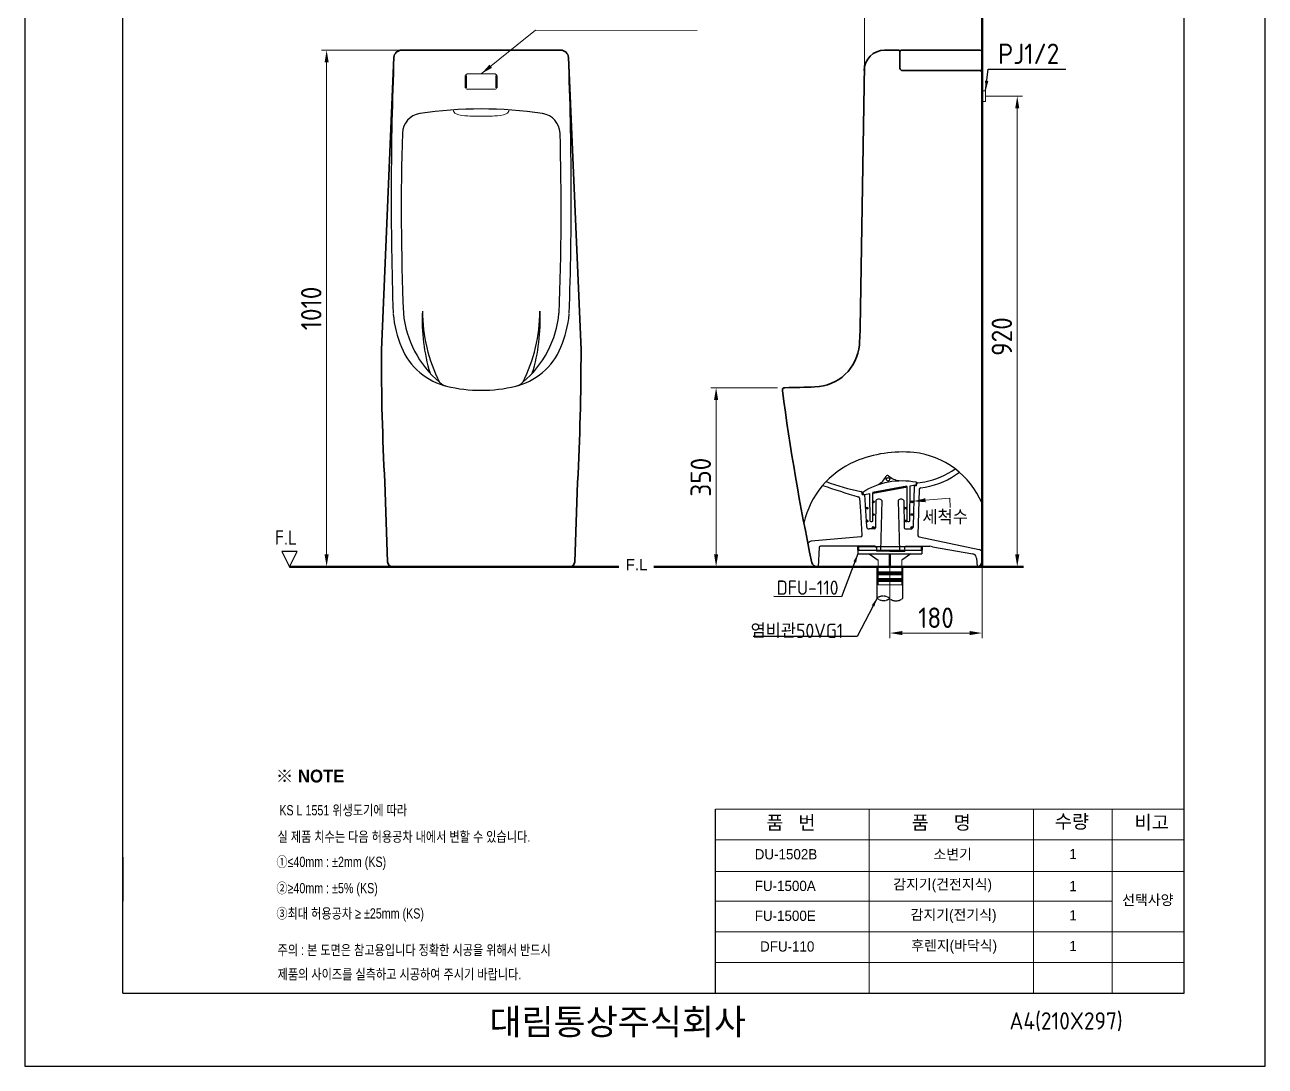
# Model space of a CAD drawing. Header units: millimetres. Extents: x 10310 to 12735, y -222 to 3208.
# Drawn here: x 10310 to 12735, y -222 to 1814 of the extents above; entities that cross this region are included whole.
import ezdxf
from ezdxf.lldxf.tags import DXFTag

# ---------------------------------------------------------------- set-up
doc = ezdxf.new("R2010")
doc.units = ezdxf.units.MM
doc.header["$LTSCALE"] = 0.1
doc.linetypes.add('DASHED2', pattern=[9.525, 6.35, -3.175])
for name, color, linetype in [('1', 1, 'Continuous'), ('2', 2, 'HIDDEN'), ('3', 3, 'Continuous'), ('LAYER_02', 7, 'Continuous'), ('MAIN', 7, 'Continuous'), ('TEXT', 7, 'Continuous'), ('YA', 7, 'Continuous'), ('내부선 및 부속', 4, 'Continuous'), ('점선', 6, 'DASHED2'), ('치수선', 7, 'Continuous')]:
    doc.layers.add(name, color=color, linetype=linetype)
for name, color, linetype, lineweight in [('AM_11', 3, 'AM_ISO09W050', 18), ('AM_3', 6, 'AM_ISO02W050', 20), ('AM_4', 40, 'Continuous', 13), ('AM_5', 3, 'Continuous', 9), ('AM_6', 94, 'Continuous', 20), ('DIM', 3, 'Continuous', 15), ('LINE', 7, 'Continuous', 25), ('OUTLINE', 11, 'Continuous', 35), ('Y', 235, 'Continuous', 50)]:
    doc.layers.add(name, color=color, linetype=linetype, lineweight=lineweight)
doc.styles.add('____', font='')
doc.styles.add('h', font='', dxfattribs={"height": 28})
doc.styles.add('MtXpl_', font='')
doc.styles.get("Standard").update_dxf_attribs({"font": 'ISOCP.SHX', "bigfont": 'WHGTXT.SHX'})
doc.styles.add('굴림', font='', dxfattribs={"height": 3.2})
doc.styles.add('스타일1', font='txt.shx', dxfattribs={"bigfont": 'ghs.shx'})
doc.styles.get('____').set_extended_font_data('굴림')
doc.styles.get('h').set_extended_font_data('Haansoft Batang')
doc.styles.get('MtXpl_').set_extended_font_data('Gulim', bold=True)
doc.styles.get('굴림').set_extended_font_data('Gulim')
tags = doc.linetypes.add('AM_ISO02W050', pattern=[7.5, 6, -1.5]).pattern_tags.tags
tags[6:7] = [DXFTag(74, 4), DXFTag(75, 0), DXFTag(340, '0'), DXFTag(46, 1.0), DXFTag(50, 0.0), DXFTag(44, 0.0), DXFTag(45, 0.0)]
tags[4:5] = [DXFTag(74, 4), DXFTag(75, 0), DXFTag(340, '0'), DXFTag(46, 1.0), DXFTag(50, 0.0), DXFTag(44, 0.0), DXFTag(45, 0.0)]
tags = doc.linetypes.add('AM_ISO08W050x2', pattern=[9, 6, -0.75, 1.5, -0.75]).pattern_tags.tags
tags[10:11] = [DXFTag(74, 4), DXFTag(75, 0), DXFTag(340, '0'), DXFTag(46, 1.0), DXFTag(50, 0.0), DXFTag(44, 0.0), DXFTag(45, 0.0)]
tags[8:9] = [DXFTag(74, 4), DXFTag(75, 0), DXFTag(340, '0'), DXFTag(46, 1.0), DXFTag(50, 0.0), DXFTag(44, 0.0), DXFTag(45, 0.0)]
tags[6:7] = [DXFTag(74, 4), DXFTag(75, 0), DXFTag(340, '0'), DXFTag(46, 1.0), DXFTag(50, 0.0), DXFTag(44, 0.0), DXFTag(45, 0.0)]
tags[4:5] = [DXFTag(74, 4), DXFTag(75, 0), DXFTag(340, '0'), DXFTag(46, 1.0), DXFTag(50, 0.0), DXFTag(44, 0.0), DXFTag(45, 0.0)]
tags = doc.linetypes.add('AM_ISO09W050', pattern=[22.5, 12, -1.5, 3, -1.5, 3, -1.5]).pattern_tags.tags
tags[14:15] = [DXFTag(74, 4), DXFTag(75, 0), DXFTag(340, '0'), DXFTag(46, 1.0), DXFTag(50, 0.0), DXFTag(44, 0.0), DXFTag(45, 0.0)]
tags[12:13] = [DXFTag(74, 4), DXFTag(75, 0), DXFTag(340, '0'), DXFTag(46, 1.0), DXFTag(50, 0.0), DXFTag(44, 0.0), DXFTag(45, 0.0)]
tags[10:11] = [DXFTag(74, 4), DXFTag(75, 0), DXFTag(340, '0'), DXFTag(46, 1.0), DXFTag(50, 0.0), DXFTag(44, 0.0), DXFTag(45, 0.0)]
tags[8:9] = [DXFTag(74, 4), DXFTag(75, 0), DXFTag(340, '0'), DXFTag(46, 1.0), DXFTag(50, 0.0), DXFTag(44, 0.0), DXFTag(45, 0.0)]
tags[6:7] = [DXFTag(74, 4), DXFTag(75, 0), DXFTag(340, '0'), DXFTag(46, 1.0), DXFTag(50, 0.0), DXFTag(44, 0.0), DXFTag(45, 0.0)]
tags[4:5] = [DXFTag(74, 4), DXFTag(75, 0), DXFTag(340, '0'), DXFTag(46, 1.0), DXFTag(50, 0.0), DXFTag(44, 0.0), DXFTag(45, 0.0)]
tags = doc.linetypes.add('Amconstr', pattern=[9999, 9999, 0]).pattern_tags.tags
tags[6:7] = [DXFTag(74, 4), DXFTag(75, 0), DXFTag(340, '0'), DXFTag(46, 1.0), DXFTag(50, 0.0), DXFTag(44, 0.0), DXFTag(45, 0.0)]
tags[4:5] = [DXFTag(74, 4), DXFTag(75, 0), DXFTag(340, '0'), DXFTag(46, 1.0), DXFTag(50, 0.0), DXFTag(44, 0.0), DXFTag(45, 0.0)]
tags = doc.linetypes.add('CENTER', pattern=[50.8, 31.75, -6.35, 6.35, -6.35]).pattern_tags.tags
tags[10:11] = [DXFTag(74, 4), DXFTag(75, 0), DXFTag(340, '0'), DXFTag(46, 1.0), DXFTag(50, 0.0), DXFTag(44, 0.0), DXFTag(45, 0.0)]
tags[8:9] = [DXFTag(74, 4), DXFTag(75, 0), DXFTag(340, '0'), DXFTag(46, 1.0), DXFTag(50, 0.0), DXFTag(44, 0.0), DXFTag(45, 0.0)]
tags[6:7] = [DXFTag(74, 4), DXFTag(75, 0), DXFTag(340, '0'), DXFTag(46, 1.0), DXFTag(50, 0.0), DXFTag(44, 0.0), DXFTag(45, 0.0)]
tags[4:5] = [DXFTag(74, 4), DXFTag(75, 0), DXFTag(340, '0'), DXFTag(46, 1.0), DXFTag(50, 0.0), DXFTag(44, 0.0), DXFTag(45, 0.0)]
tags = doc.linetypes.add('HIDDEN', pattern=[9.525, 6.35, -3.175]).pattern_tags.tags
tags[6:7] = [DXFTag(74, 4), DXFTag(75, 0), DXFTag(340, '0'), DXFTag(46, 1.0), DXFTag(50, 0.0), DXFTag(44, 0.0), DXFTag(45, 0.0)]
tags[4:5] = [DXFTag(74, 4), DXFTag(75, 0), DXFTag(340, '0'), DXFTag(46, 1.0), DXFTag(50, 0.0), DXFTag(44, 0.0), DXFTag(45, 0.0)]
doc.dimstyles.new('AM_ISO$0', dxfattribs={"dimtxt": 28, "dimasz": 24, "dimexe": 10, "dimexo": 0, "dimgap": 10, "dimtad": 1, "dimdec": 0, "dimdsep": 46, "dimtxsty": 'h', "dimcen": -5, "dimclrd": 256, "dimclre": 256, "dimclrt": 256, "dimadec": 0, "dimazin": 2, "dimtp": 0.1, "dimtm": 0.1, "dimtfac": 0.71, "dimtdec": 0, "dimtmove": 0, "dimatfit": 3, "dimfxl": 0, "dimlwd": -1, "dimlwe": -1, "dimarcsym": 0})
doc.dimstyles.new('AM_ISO$7', dxfattribs={"dimtxt": 28, "dimasz": 24, "dimexe": 10, "dimexo": 0, "dimgap": 10, "dimtad": 1, "dimdec": 0, "dimdsep": 46, "dimtxsty": 'h', "dimcen": -5, "dimclrd": 256, "dimclre": 256, "dimclrt": 256, "dimadec": 0, "dimazin": 2, "dimtp": 0.1, "dimtm": 0.1, "dimtfac": 0.71, "dimtdec": 0, "dimtmove": 0, "dimatfit": 3, "dimfxl": 0, "dimlwd": -1, "dimlwe": -1, "dimarcsym": 0})
doc.dimstyles.new('MSADIM', dxfattribs={"dimtxt": 33, "dimasz": 17, "dimexe": 10, "dimexo": 7.5, "dimgap": 10, "dimtad": 0, "dimtih": 1, "dimtoh": 1, "dimdec": 0, "dimzin": 1, "dimdsep": 46, "dimtxsty": '____', "dimcen": 11.25, "dimadec": 0, "dimazin": 0, "dimtfac": 1, "dimtdec": 0, "dimtix": 1, "dimtmove": 0, "dimatfit": 3, "dimfxl": 0, "dimtolj": 1, "dimtzin": 1, "dimarcsym": 0})
doc.dimstyles.get("Standard").update_dxf_attribs({"dimscale": 10, "dimtxt": 3, "dimasz": 2, "dimexe": 1, "dimexo": 0, "dimgap": 1, "dimtad": 0, "dimtih": 1, "dimtoh": 1, "dimdec": 0, "dimdsep": 46, "dimtxsty": 'Standard', "dimcen": 2, "dimadec": 0, "dimazin": 0, "dimtfac": 1, "dimtdec": 4, "dimtmove": 0, "dimatfit": 3, "dimfxl": 0, "dimtolj": 1, "dimtzin": 0, "dimarcsym": 0})

# ---------------------------------------------------------------- blocks, each defined once
blk = doc.blocks.new('*D6')
at = {"layer": 'AM_5', "color": 0}
for p, q in [((11781.5, 1104.3), (11651.5, 1104.3)), ((11661.5, 778.3), (11661.5, 1080.3)), ((11839.8, 754.3), (11651.5, 754.3))]:
    blk.add_line(p, q, dxfattribs=at)
for points in [[(11657.5, 1080.3), (11665.5, 1080.3), (11661.5, 1104.3)], [(11657.5, 778.3), (11665.5, 778.3), (11661.5, 754.3)]]:
    blk.add_solid(points, dxfattribs=at)
at = {"layer": 'Defpoints', "color": 0}
for p in [(11661.5, 1104.3), (11781.5, 1104.3), (11839.8, 754.3)]:
    blk.add_point(p, dxfattribs=at)
at = {"layer": 'AM_5', "color": 0, "insert": (11631.5, 929.3), "char_height": 40, "attachment_point": 5, "rotation": 90}
blk.add_mtext('350', dxfattribs=at)
blk = doc.blocks.new('*D7')
at = {"layer": 'AM_5', "color": 0}
for p, q in [((11202.1, 1764.3), (10889.9, 1764.3)), ((10899.9, 1740.3), (10899.9, 778.3)), ((11050.7, 754.3), (10889.9, 754.3))]:
    blk.add_line(p, q, dxfattribs=at)
for points in [[(10895.9, 1740.3), (10903.9, 1740.3), (10899.9, 1764.3)], [(10895.9, 778.3), (10903.9, 778.3), (10899.9, 754.3)]]:
    blk.add_solid(points, dxfattribs=at)
at = {"layer": 'Defpoints', "color": 0}
for p in [(11202.1, 1764.3), (10899.9, 754.3), (11050.7, 754.3)]:
    blk.add_point(p, dxfattribs=at)
at = {"layer": 'AM_5', "color": 0, "insert": (10869.9, 1259.3), "char_height": 40, "attachment_point": 5, "rotation": 90}
blk.add_mtext('1010', dxfattribs=at)
blk = doc.blocks.new('*D9')
at = {"layer": 'AM_5', "color": 0, "linetype": 'ByBlock'}
for p, q in [((11951.5, 1734.3), (11951.5, 1857.6)), ((11975.5, 1847.6), (12157.5, 1847.6)), ((12181.5, 1754.3), (12181.5, 1857.6))]:
    blk.add_line(p, q, dxfattribs=at)
at = {"layer": 'AM_5', "color": 0}
for points in [[(11975.5, 1851.6), (11975.5, 1843.6), (11951.5, 1847.6)], [(12157.5, 1851.6), (12157.5, 1843.6), (12181.5, 1847.6)]]:
    blk.add_solid(points, dxfattribs=at)
at = {"layer": 'Defpoints', "color": 0}
for p in [(12181.5, 1847.6), (12181.5, 1754.3), (11951.5, 1734.3)]:
    blk.add_point(p, dxfattribs=at)
at = {"layer": 'AM_5', "color": 0, "insert": (12066.5, 1877.6), "char_height": 40, "attachment_point": 5}
blk.add_mtext('230', dxfattribs=at)
blk = doc.blocks.new('*D10')
at = {"layer": 'AM_11', "color": 0}
for p, q in [((12188.9, 1674.3), (12260.4, 1674.3)), ((12250.4, 778.3), (12250.4, 1650.3)), ((12262.7, 754.3), (12240.4, 754.3))]:
    blk.add_line(p, q, dxfattribs=at)
for points in [[(12246.4, 1650.3), (12254.4, 1650.3), (12250.4, 1674.3)], [(12246.4, 778.3), (12254.4, 778.3), (12250.4, 754.3)]]:
    blk.add_solid(points, dxfattribs=at)
at = {"layer": 'Defpoints', "color": 0}
for p in [(12188.9, 1674.3), (12250.4, 1674.3), (12262.7, 754.3)]:
    blk.add_point(p, dxfattribs=at)
at = {"layer": 'AM_11', "color": 0, "insert": (12220.3, 1204.3), "char_height": 40, "attachment_point": 5, "rotation": 90}
blk.add_mtext('920', dxfattribs=at)
blk = doc.blocks.new('*D5')
at = {"layer": 'AM_5', "color": 0}
for p, q in [((12001.5, 764.3), (12001.5, 614.6)), ((12181.5, 764.3), (12181.5, 614.6)), ((12157.5, 624.6), (12025.5, 624.6))]:
    blk.add_line(p, q, dxfattribs=at)
for points in [[(12025.5, 628.6), (12025.5, 620.6), (12001.5, 624.6)], [(12157.5, 628.6), (12157.5, 620.6), (12181.5, 624.6)]]:
    blk.add_solid(points, dxfattribs=at)
at = {"layer": 'Defpoints', "color": 0}
for p in [(12001.5, 764.3), (12181.5, 764.3), (12001.5, 624.6)]:
    blk.add_point(p, dxfattribs=at)
at = {"layer": 'AM_5', "color": 0, "insert": (12091.5, 654.6), "char_height": 40, "attachment_point": 5}
blk.add_mtext('180', dxfattribs=at)

msp = doc.modelspace()

# ---------------------------------------------------------------- hatches: boundary and pattern name
at = {"layer": 'Y'}
h = msp.add_hatch(dxfattribs=at)
h.set_pattern_fill('GRASS', color=2, scale=0.7)
h.paths.add_polyline_path([(11955.5, 833, 0.3951), (11960.6, 828.2), (11971.1, 828.2, 0.409341), (11973.1, 830.2), (11974, 883.8), (11967.7, 883.8), (11967.9, 843.4, -0.378568), (11962.8, 843.4), (11962.1, 883.8), (11952.2, 883.7)])
h = msp.add_hatch(dxfattribs=at)
h.set_pattern_fill('GRASS', color=2, scale=0.7)
h.paths.add_polyline_path([(12035, 884), (12028.5, 883.9, -0.006399), (12028.6, 883.8), (12029.5, 830.2, 0.409341), (12031.5, 828.2), (12042.1, 828.2, 0.3951), (12047.1, 833), (12048.4, 884), (12040.8, 884), (12040.1, 843.4, -0.378568), (12035, 843.4)])

# ---------------------------------------------------------------- linework, layer by layer
at = {"ltscale": 0.5}
for p, q in [((11947.4, 895.6), (11947.3, 898.3)), ((12049.1, 912.7), (12047.1, 833)), ((12053.1, 912.7), (12049.1, 912.7)), ((12053.1, 912.7), (12053.2, 915.4)), ((12056, 918.4), (12069.7, 920.6)), ((12058.5, 905.5), (12056.1, 815.8)), ((12061.6, 908.3), (12070.3, 910)), ((11942, 888.4), (11943.7, 863)), ((11947.4, 895.6), (11951.5, 895.6)), ((11951.5, 895.6), (11955.5, 833)), ((11974, 883.8), (11973.1, 830.2)), ((11985.4, 883.7), (11982.9, 784.6)), ((12017.5, 883.8), (12020, 784.6)), ((12028.6, 883.8), (12029.5, 830.2)), ((11943.7, 863), (11946.8, 815.8)), ((11971.1, 828.2), (11960.6, 828.2)), ((12031.5, 828.2), (12042.1, 828.2)), ((12030.2, 791.2), (12030.3, 784.6)), ((12033.2, 794.3), (12079.3, 794.3))]:
    msp.add_line(p, q, dxfattribs=at)
for p, q in [((11938.8, 786.7), (11938.8, 779.6)), ((11938.8, 786.7), (12064.1, 786.7)), ((11938.8, 779.6), (12064.1, 779.6)), ((11939.3, 793.8), (12063.6, 793.8)), ((11974.9, 791.7), (11974.9, 784.6)), ((12001.5, 784.6), (11974.9, 784.6)), ((12001.5, 784.6), (12030.3, 784.6)), ((12064.1, 786.7), (12064.1, 779.6)), ((11938.8, 754.3), (12064.1, 754.3))]:
    msp.add_line(p, q)
at = {"linetype": 'CENTER'}
msp.add_lwpolyline([(12181.5, 878.5, 0.272765), (12048.3, 977.6, 0.12312), (11933.7, 960.3, 0.242113), (11833.2, 839.7)], format="xyb", dxfattribs=at)
for centre, radius, start, end in [((11958.5, 950), 40.3, 299.5605, 331.9043), ((11996.5, 930.2), 2.54, 97.3132, 163.1014), ((11996.8, 930.3), 2.54, 38.3066, 104.0948), ((12025, 962.5), 40.3, 229.5038, 261.8475), ((11943.8, 815.6), 3.03, 285.9437, 3.764), ((12059.1, 815.6), 3.03, 176.236, 254.0563), ((11971.9, 791.7), 3.03, 0, 90), ((12079.3, 774.1), 20.2, 74.0563, 90)]:
    msp.add_arc(centre, radius, start, end)
at = {"ltscale": 0.5}
for centre, radius, start, end in [((12043, 1067.5), 149.3, 280.2808, 305.2649), ((12046.6, 1055.5), 147.4, 279.265, 307.9283), ((12280.4, 2084.5), 1241, 250.6783, 254.0608), ((12065.5, 1454.2), 566, 250.49, 257.6616), ((11944.3, 898.3), 3.03, 0, 85.2621), ((12056.3, 915.4), 3.03, 90, 180), ((12061.6, 905.3), 3.03, 90, 176.236), ((11937.9, 887.2), 4.32, 15.9048, 66.0527), ((11960.6, 833.3), 5.05, 183.764, 270), ((11971.1, 830.3), 2.02, 270, 359.0452), ((12031.5, 830.3), 2.02, 180.9548, 270), ((12042.1, 833.3), 5.05, 270, 356.236), ((12033.2, 791.3), 3.03, 90, 180.9548)]:
    msp.add_arc(centre, radius, start, end, dxfattribs=at)
at = {"layer": '1', "color": 7, "linetype": 'Continuous'}
for p, q in [((11951.7, 895.6), (11961.9, 897.5)), ((11962.8, 843.4), (11961.9, 897.5)), ((11967.9, 843.4), (11967.7, 898.7)), ((12001.3, 910.3), (12001.5, 910.3)), ((12035, 843.4), (12034.9, 911.4)), ((12040.1, 843.4), (12041.3, 912.6)), ((12041.3, 912.6), (12051, 914.4))]:
    msp.add_line(p, q, dxfattribs=at)
at = {"layer": '1', "color": 7, "linetype": 'Continuous', "extrusion": (0, 0, -1)}
for start, end in [(79.2959, 100.8646), (57.7274, 79.2959)]:
    msp.add_arc((-12025.3, 778.4), 144.3, start, end, dxfattribs=at)
at = {"layer": '3', "color": 7}
for p, q in [((11944.6, 812.7), (11847.1, 804.2)), ((12058.3, 812.7), (12176, 787.7)), ((11862.9, 791.8), (11861, 754.3)), ((11971.9, 794.7), (11865.9, 794.7)), ((12084.8, 793.5), (12163.5, 779.7)), ((12170.8, 770.9), (12172.2, 754.3))]:
    msp.add_line(p, q, dxfattribs=at)
for centre, radius, start, end in [((11849.8, 794.4), 10.1, 105.0078, 149.1899), ((11865.9, 791.7), 3.03, 90, 177.1376), ((12160.7, 770), 10.1, 4.9116, 74.0563), ((12173.2, 778), 10.1, 35.4404, 74.0563)]:
    msp.add_arc(centre, radius, start, end, dxfattribs=at)
at = {"layer": 'AM_3', "color": 0}
for points in [[(11202.1, 1717.8), (11175, 1717.7, 0.414214), (11172, 1714.7)], [(11202.1, 1717.8), (11229.2, 1717.7, -0.414214), (11232.2, 1714.7)], [(11202.1, 1687.8), (11175, 1687.8, -0.414214), (11172, 1690.8)], [(11202.1, 1687.8), (11229.2, 1687.8, 0.414214), (11232.2, 1690.8)]]:
    msp.add_lwpolyline(points, format="xyb", dxfattribs=at)
at = {"layer": 'AM_4', "color": 0}
for p, q in [((12181.1, 1684.5), (12188.5, 1684.5)), ((12188.5, 1664), (12188.5, 1684.5)), ((12181.1, 1664), (12188.5, 1664)), ((12072.2, 754.3), (11930.7, 754.3)), ((12071.5, 754.3), (11931.5, 754.3)), ((12024.7, 718.9), (11978.2, 718.9))]:
    msp.add_line(p, q, dxfattribs=at)
at = {"layer": 'AM_4', "color": 0, "linetype": 'AM_ISO08W050x2'}
for p, q in [((11978.2, 766.9), (11978.2, 718.9)), ((12024.7, 766.9), (12024.7, 718.9))]:
    msp.add_line(p, q, dxfattribs=at)
at = {"layer": 'AM_4', "color": 0}
for centre, radius, start, end in [((11157.1, 1649), 10, 189.2054, 246.0461), ((11173.4, 1685.5), 50, 246.0461, 273.2233), ((11202.1, 2976.9), 1341.6, 268.745, 271.255), ((11230.9, 1685.5), 50, 266.7767, 293.9539), ((11247.1, 1649), 10, 293.9539, 350.7946)]:
    msp.add_arc(centre, radius, start, end, dxfattribs=at)
at = {"layer": 'DIM', "color": 0}
for p, q in [((11660.6, 280.3), (12577.1, 280.3)), ((11960.8, 280.3), (11960.8, -79.7)), ((12282, 280.3), (12282, -79.7)), ((12436, 280.3), (12436, -79.7)), ((11660.6, 220.3), (12577.1, 220.3)), ((11660.6, 158.5), (12577.1, 158.5)), ((11660.6, 100.3), (12436, 100.3)), ((11660.6, 40.3), (12577.1, 40.3)), ((11660.6, -19.7), (12577.1, -19.7))]:
    msp.add_line(p, q, dxfattribs=at)
at = {"layer": 'LINE', "linetype": 'Amconstr'}
for p, q in [((12577.1, -79.7), (12577.1, 3088.3)), ((11588.6, -79.7), (11660.6, -79.7))]:
    msp.add_line(p, q, dxfattribs=at)
at = {"layer": 'LINE', "color": 0}
for centre, radius, start, end in [((17699.2, 1478.6), 6673.1, 177.67029, 181.97016), ((4705.1, 1478.6), 6673.1, 358.02984, 2.32971), ((11088, 1600.7), 40, 98.6413, 178.3028), ((11202.1, 849.3), 800, 81.3587, 98.6413), ((11316.3, 1600.7), 40, 1.6972, 81.3587), ((16030.8, 1454.2), 4985, 178.3028, 182.3474), ((6373.5, 1454.2), 4985, 357.6526, 1.6972), ((11249.2, 1268.1), 220, 185.1845, 202.6771), ((11249.2, 1268.1), 200, 185.1845, 230.0024), ((11445, 1236.5), 358.3, 177.1595, 196.8824), ((11399.6, 1255.5), 312.4, 180.2313, 206.7588), ((11004.7, 1255.5), 312.4, 333.2412, 359.7687), ((11155.1, 1268.1), 200, 309.9976, 354.8155), ((10959.3, 1236.5), 358.3, 343.1176, 2.8405), ((11155.1, 1268.1), 220, 337.3229, 354.8155), ((11166.1, 1233.4), 130, 202.6771, 256.984), ((11238.2, 1233.4), 130, 283.016, 337.3229), ((11141.4, 1136.5), 30, 226.0398, 256.4946), ((11202.1, 1389.3), 290, 256.4946, 283.5054), ((11262.9, 1136.5), 30, 283.5054, 313.9602)]:
    msp.add_arc(centre, radius, start, end, dxfattribs=at)
at = {"layer": 'MAIN', "color": 0}
msp.add_lwpolyline([(10842.3, 784.3), (10812.3, 784.3), (10827.3, 754.3), (10842.3, 784.3)], dxfattribs=at)
at = {"layer": 'OUTLINE', "color": 0}
for p, q in [((11006.9, 1178.3), (11031.6, 1749.9)), ((11046.5, 1764.3), (11357.7, 1764.3)), ((11397.4, 1178.3), (11372.7, 1749.9)), ((11991.1, 1764.3), (12018.1, 1764.3)), ((12021.1, 1761.3), (12021.1, 1729.3)), ((12024.1, 1764.3), (12178.1, 1764.3)), ((12181.1, 1727.3), (12181.1, 1761.3)), ((11951.5, 1734.3), (11943.2, 1221.4)), ((12026.1, 1724.3), (12178.1, 1724.3)), ((12181.5, 764.3), (12181.5, 1731.3)), ((11013.6, 919.5), (11019.1, 763.7)), ((11390.6, 919.3), (11385.2, 763.7)), ((11375.2, 754.3), (11029.1, 754.3)), ((11849.6, 754.3), (12171.5, 754.3)), ((11857.1, 754.3), (12173.2, 754.3))]:
    msp.add_line(p, q, dxfattribs=at)
for centre, radius, start, end in [((11046.5, 1749.3), 15, 90, 177.7238), ((11357.7, 1749.3), 15, 2.2762, 90), ((11991.1, 1724.3), 40, 90, 180), ((12018.1, 1761.3), 3, 0, 90), ((12024.1, 1761.3), 3, 90, 180), ((12178.1, 1761.3), 3, 0, 90), ((12026.1, 1729.3), 5, 180, 270), ((12178.1, 1727.3), 3, 270, 0), ((12178.1, 1721.3), 3, 0, 90), ((11443.3, 1229.4), 500, 355.2869, 359.0825), ((16006.9, 1178.3), 5000, 180, 182.9698), ((6397.4, 1178.3), 5000, 357.0302, 0), ((11851.9, 1195.7), 90, 271.8577, 355.2869), ((11796.1, 1099.3), 5, 90.5637, 187.5401), ((16250.6, 1688.9), 4498.3, 187.5401, 191.8892), ((11699.7, 6265.8), 5162.4, 271.0701, 271.7222), ((11029.1, 764.3), 10, 183.4682, 270), ((11375.2, 764.3), 10, 270, 356.5318), ((11858.6, 764.3), 10, 191.7794, 270), ((12171.5, 764.3), 10, 270, 0)]:
    msp.add_arc(centre, radius, start, end, dxfattribs=at)
at = {"layer": 'Y', "color": 0}
for p, q in [((12181.5, 1910.6), (12181.5, 754.3)), ((11172, 1690.8), (11172, 1714.7)), ((11232.2, 1690.8), (11232.2, 1714.7)), ((11952.2, 883.7), (11952.2, 883.7)), ((11939.3, 786.7), (11939.3, 793.8)), ((12001.5, 754.3), (12001.5, 779.3)), ((12063.6, 786.7), (12063.6, 793.8)), ((11471, 754.3), (10827.3, 754.3)), ((12262.7, 754.3), (11539.6, 754.3)), ((11978.2, 754.3), (12024.7, 754.3)), ((11976.2, 742.9), (12026.5, 743.1)), ((11976.3, 739.7), (12026.6, 739.9)), ((11976.3, 729.9), (12026.6, 730.2)), ((11976.4, 726.7), (12026.7, 726.9))]:
    msp.add_line(p, q, dxfattribs=at)
at = {"layer": 'Y', "color": 7, "linetype": 'Continuous'}
msp.add_line((11967.7, 898.7), (12034.9, 911.4), dxfattribs=at)
at = {"layer": 'YA', "color": 7}
for p, q in [((10501.1, -79.7), (10501.1, 2018.1)), ((11660.6, -79.7), (11660.6, 280.3)), ((10501.1, 186.8), (10501.1, 100.3)), ((10501.1, -79.7), (11588.6, -79.7)), ((10573.1, -79.7), (11588.6, -79.7)), ((11660.6, -79.7), (12577.1, -79.7))]:
    msp.add_line(p, q, dxfattribs=at)
at = {"layer": 'YA', "color": 0}
msp.add_lwpolyline([(10309.7, -222.2), (12735.2, -222.2), (12735.2, 3208.2), (10309.7, 3208.2)], close=True, dxfattribs=at)
at = {"layer": '내부선 및 부속', "color": 0, "linetype": 'Continuous'}
for p, q in [((11960.9, 779.6), (11978.2, 766.9)), ((12042, 779.6), (12024.7, 766.9))]:
    msp.add_line(p, q, dxfattribs=at)
msp.add_circle((11997.6, 925.2), 3.54, dxfattribs=at)
for centre, radius, start, end in [((11952.3, 899.3), 4.23, 164.4001, 217.0079), ((11979.7, 878.7), 7.63, 41.4794, 137.8498), ((12023, 879), 7.34, 40.7335, 139.2665)]:
    msp.add_arc(centre, radius, start, end, dxfattribs=at)
at = {"layer": '내부선 및 부속', "color": 7, "linetype": 'Continuous'}
for centre, radius, start, end in [((12050.2, 917.7), 3.43, 282.7401, 338.3127), ((12050.2, 917.6), 3.41, 341.1806, 47.9401), ((11951.5, 899.2), 3.62, 223.7595, 272.6677), ((11965.3, 846.3), 3.87, 228.5299, 311.4701), ((12037.6, 846.3), 3.87, 228.5299, 311.4701)]:
    msp.add_arc(centre, radius, start, end, dxfattribs=at)
at = {"layer": '점선', "linetype": 'ByBlock'}
for p, q in [((11976.2, 693), (11976.2, 754.3)), ((12026.7, 693), (12026.7, 754.3))]:
    msp.add_line(p, q, dxfattribs=at)
at = {"layer": '점선'}
for centre, radius, start, end in [((11988, 677.4), 19.5, 49.3138, 127.2304), ((11988, 677.4), 19.5, 49.3138, 127.2304), ((11988.9, 707.8), 19.6, 229.4164, 307.1277), ((11988.9, 707.8), 19.6, 229.4164, 307.1277), ((12013.3, 706.9), 19.3, 229.3138, 313.9513), ((12013.3, 706.9), 19.3, 229.3138, 313.9513)]:
    msp.add_arc(centre, radius, start, end, dxfattribs=at)

# ---------------------------------------------------------------- texts
at = {"color": 3, "style": '굴림', "width": 0.8}
for s, p in [('KS L 1551 위생도기에 따라', (10807.4, 268.3)), ('실 제품 치수는 다음 허용공차 내에서 변할 수 있습니다.', (10804, 216.6)), ('①≤40mm : ±2mm (KS)', (10801.7, 167.3)), ('②≥40mm : ±5%%% (KS)', (10801.7, 116)), ('③최대 허용공차 ≥ ±25mm (KS)', (10801.7, 66.5))]:
    msp.add_text(s, height=20, dxfattribs=at).set_placement(p)
at = {"color": 1, "style": '굴림', "width": 0.8}
for s, p in [('주의 : 본 도면은 참고용입니다 정확한 시공을 위해서 반드시', (10804, -5)), ('제품의 사이즈를 실측하고 시공하여 주시기 바랍니다.', (10804, -52.4))]:
    msp.add_text(s, height=20, dxfattribs=at).set_placement(p)
at = {"layer": '2', "style": 'MtXpl_'}
msp.add_text('※ NOTE', height=25, dxfattribs=at).set_placement((10800.6, 332.6))
at = {"layer": 'AM_6', "color": 0, "insert": (12212.8, 1757.1), "char_height": 40, "attachment_point": 4}
msp.add_mtext('PJ1/2', dxfattribs=at)
at = {"layer": 'AM_6', "color": 0, "insert": (12044.9, 865), "char_height": 17.5, "width": 271.329, "attachment_point": 1}
msp.add_mtext('  {\\H1.6x;세척수}', dxfattribs=at)
at = {"layer": 'AM_6', "color": 0, "insert": (11484.6, 769.5), "char_height": 22, "width": 74.087, "attachment_point": 1, "style": 'h'}
msp.add_mtext('F.L', dxfattribs=at)
at = {"layer": 'DIM', "color": 0, "attachment_point": 1, "style": '스타일1'}
for s, insert, char_height in [('{\\fGulim|b0|i0|c129|p50;품   번}', (11759.6, 267.3), 26.746), ('{\\fGulim|b0|i0|c129|p50;품     명}', (12043.9, 267.5), 26.746), ('{\\fGulim|b0|i0|c129|p50;수량}', (12323.8, 269.7), 26.746), ('{\\fGulim|b0|i0|c129|p50;비고}', (12479.8, 267.8), 26.746), ('{\\fGulim|b0|i0|c129|p50;1\\P}', (12352.2, 202.6), 20), ('{\\fGulim|b0|i0|c129|p50;1\\P}', (12352.2, 140), 20), ('{\\fGulim|b0|i0|c129|p50;1\\P}', (12352.2, 82.8), 20), ('{\\fGulim|b0|i0|c129|p50;1\\P}', (12352.2, 22.8), 20)]:
    msp.add_mtext(s, dxfattribs=dict(at, insert=insert, char_height=char_height))
for s, insert, char_height, width in [('{\\fGulim|b0|i0|c129|p50;DU-1502B}', (11737.1, 202.2), 20, 147), ('{\\fGulim|b0|i0|c129|p50;소변기}', (12086.5, 202.2), 20, 147), ('{\\fGulim|b0|i0|c129|p50;감지기(건전지식)}', (12007.9, 143.5), 20, 248.881), ('{\\fGulim|b0|i0|c129|p50;FU-1500A}', (11737.1, 140.3), 20, 147), ('{\\fGulim|b0|i0|c129|p50;선택사양}', (12455.5, 112.9), 20, 115.263), ('{\\fGulim|b0|i0|c129|p50;FU-1500E}', (11737.1, 81.9), 20, 147), ('{\\fGulim|b0|i0|c129|p50;감지기(전기식)}', (12041.8, 84), 20, 241.338), ('{\\fGulim|b0|i0|c129|p50;후렌지(바닥식)}', (12042.9, 23.9), 20, 241.338), ('{\\fGulim|b0|i0|c129|p50;DFU-110}', (11747.5, 21.9), 20, 147), ('{\\fGulim|b0|i0|c129|p50;       대림통상주식회사\\P}', (11091, -110.5), 50, 1090)]:
    msp.add_mtext(s, dxfattribs=dict(at, insert=insert, char_height=char_height, width=width))
at = {"layer": 'LAYER_02', "color": 0}
msp.add_text('F.L', height=27.99, dxfattribs=at).set_placement((10798.6, 797.4))
at = {"layer": 'TEXT', "width": 266.313, "attachment_point": 1, "line_spacing_factor": 0.963855}
for s, insert, char_height in [('\\A1;DFU-110', (11779.9, 727.4), 28), ('\\A1; {\\H1.6x;염비관50VG1}', (11719, 643), 17.5)]:
    msp.add_mtext(s, dxfattribs=dict(at, insert=insert, char_height=char_height))
at = {"layer": 'YA', "color": 7}
msp.add_text('A4(210X297)', height=33.819, dxfattribs=at).set_placement((12235.1, -150.5))

# ---------------------------------------------------------------- dimensions: what is measured, and where the dimension line sits
at = {"layer": 'AM_11', "color": 0}
dim = msp.add_linear_dim(base=(12250.4, 1674.3), p1=(12262.7, 754.3), p2=(12188.9, 1674.3), angle=90, dimstyle='AM_ISO$0', override={"dimtxt": 40, "dimtxsty": 'Standard', "dimclrd": 0, "dimclre": 0, "dimclrt": 0}, dxfattribs=at)
dim.commit()
dim.dimension.update_dxf_attribs({"geometry": '*D10', "text_midpoint": (12250.4, 1204.3), "dimtype": 160})
at = {"layer": 'AM_5', "color": 0}
for base, p1, p2, picture, middle in [((12181.5, 1847.6), (11951.5, 1734.3), (12181.5, 1754.3), '*D9', (12066.5, 1877.6)), ((12001.5, 624.6), (12181.5, 764.3), (12001.5, 764.3), '*D5', (12091.5, 654.6))]:
    dim = msp.add_linear_dim(base=base, p1=p1, p2=p2, dimstyle='AM_ISO$0', override={"dimtxt": 40, "dimtxsty": 'Standard', "dimclrd": 0, "dimclre": 0, "dimclrt": 0}, dxfattribs=at)
    dim.commit()
    dim.dimension.update_dxf_attribs({"geometry": picture, "text_midpoint": middle})
for base, p1, p2, picture, middle in [((10899.9, 754.3), (11202.1, 1764.3), (11050.7, 754.3), '*D7', (10869.9, 1259.3)), ((11661.5, 1104.3), (11839.8, 754.3), (11781.5, 1104.3), '*D6', (11631.5, 929.3))]:
    dim = msp.add_linear_dim(base=base, p1=p1, p2=p2, angle=90, dimstyle='AM_ISO$0', override={"dimtxt": 40, "dimtxsty": 'Standard', "dimclrd": 0, "dimclre": 0, "dimclrt": 0}, dxfattribs=at)
    dim.commit()
    dim.dimension.update_dxf_attribs({"geometry": picture, "text_midpoint": middle})

# ---------------------------------------------------------------- leaders
for points in [[(11202.1, 1717.8), (11308.6, 1803.1), (11624.6, 1802.8)], [(12047.1, 882.3), (12118.6, 888.5), (12119.1, 870.2)]]:
    msp.add_leader(points, dimstyle='AM_ISO$7', override={"dimgap": 1, "dimtad": 0, "dimclrd": 0}, dxfattribs=at)
at = {"layer": 'AM_5', "color": 0, "annotation_type": 0, "has_hookline": 1, "hookline_direction": 0, "text_width": 122.4}
msp.add_leader([(12188.5, 1684.5), (12193.2, 1727.1), (12213.2, 1727.1)], dimstyle='Standard', override={"dimtad": 2}, dxfattribs=at)
at = {"layer": '치수선', "linetype": 'Continuous'}
for points in [[(11938.8, 779.6), (11906.8, 695.7), (11774.3, 696.2)], [(11976.2, 693), (11937.4, 618), (11733.9, 617.8)]]:
    msp.add_leader(points, dimstyle='MSADIM', override={"dimtxt": 25}, dxfattribs=at)

doc.saveas('drawing.dxf')
